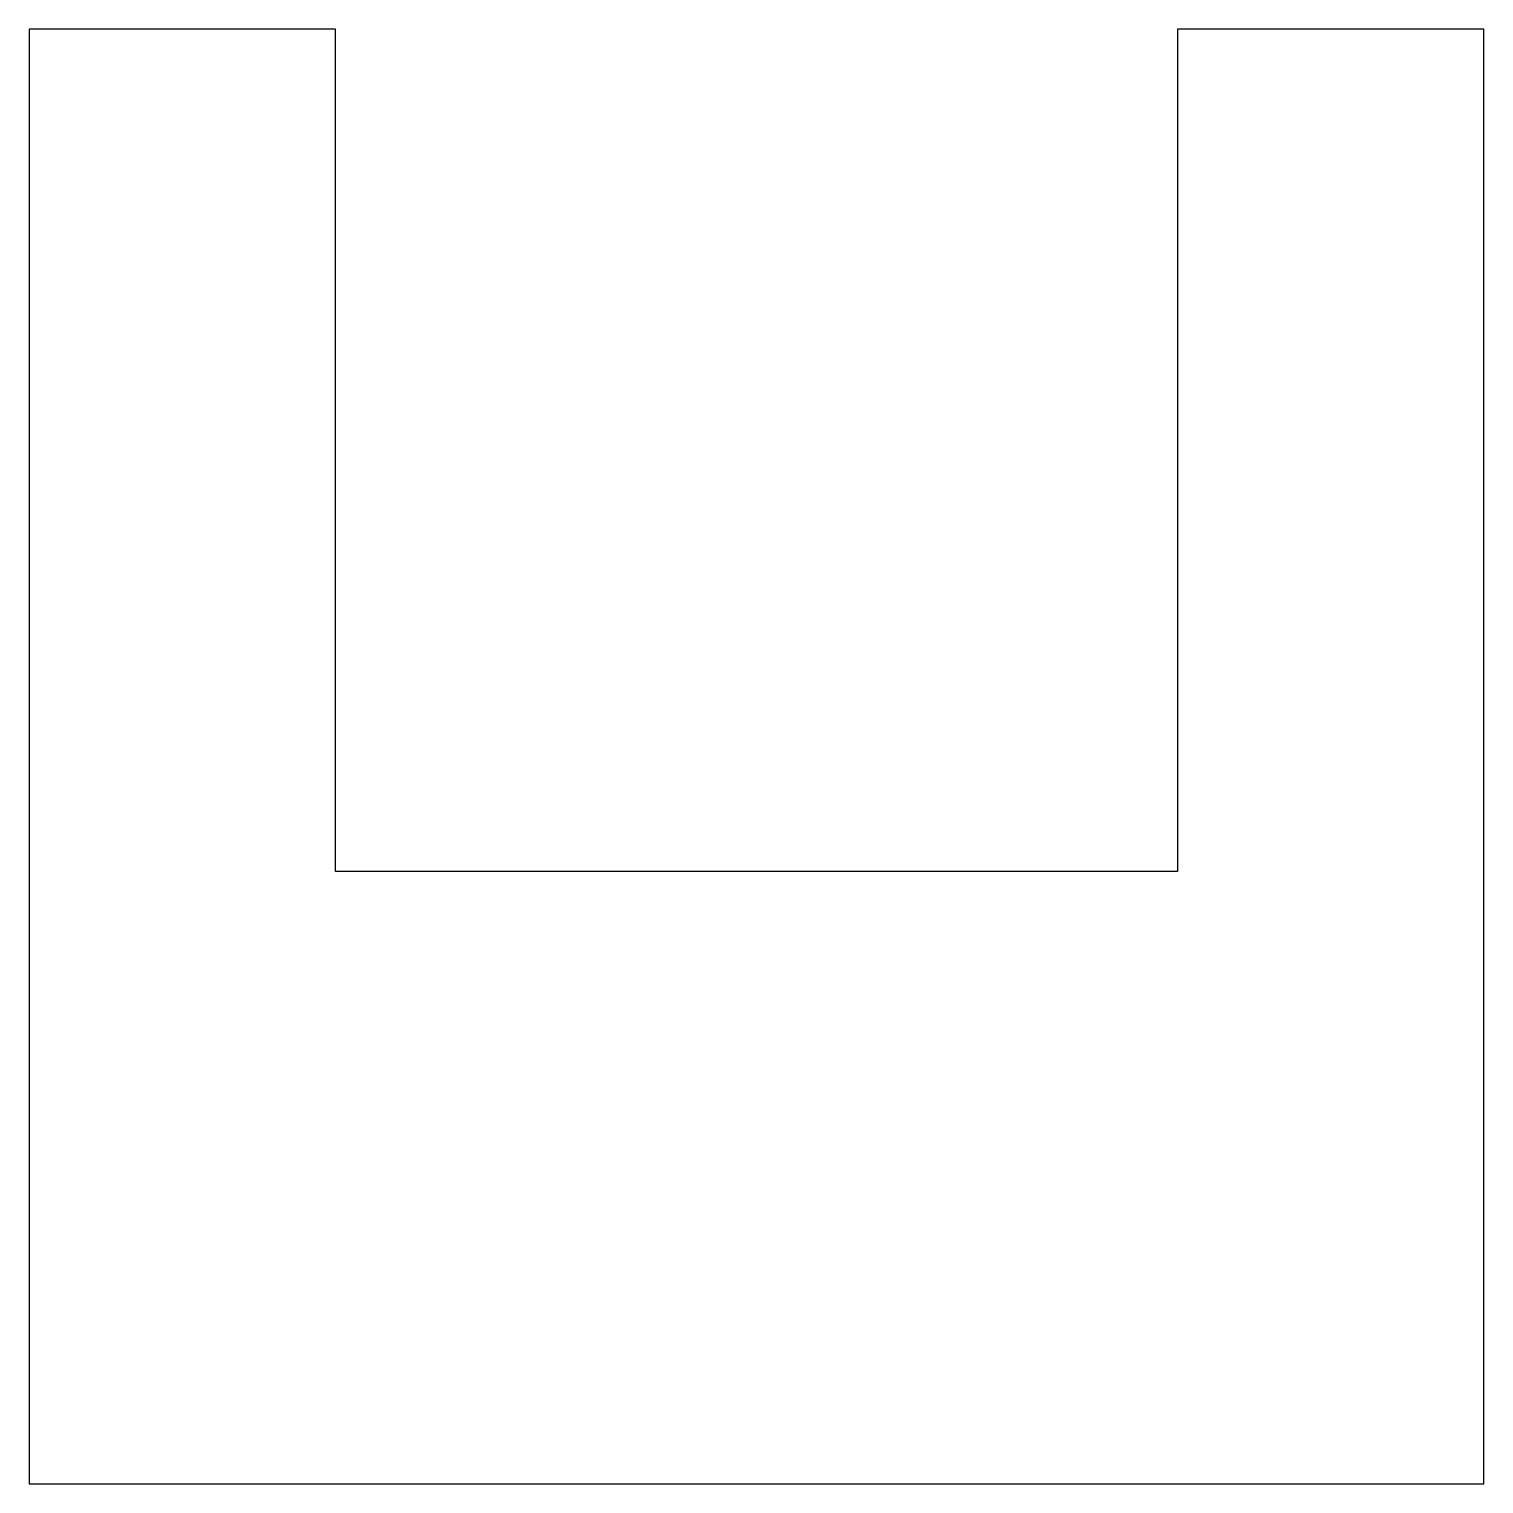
# Model space of a CAD drawing. Extents: x 0 to 19, y 0 to 19.
import ezdxf

# ---------------------------------------------------------------- set-up
doc = ezdxf.new("R2010")
doc.units = 0
doc.layers.add('Layer_1', color=7, linetype='CONTINUOUS')

msp = doc.modelspace()

# ---------------------------------------------------------------- linework, layer by layer
at = {"layer": 'Layer_1', "color": 7}
for p, q in [((0.000108, 18.99987), (-0.000001, 0.000001)), ((4.000102, 18.99987), (0.000108, 18.99987)), ((3.999792, 7.999985), (4.000102, 18.99987)), ((15.000462, 18.99987), (14.999841, 7.999985)), ((19.000079, 18.99987), (15.000462, 18.99987)), ((18.999834, 0.000001), (19.000079, 18.99987)), ((14.999841, 7.999985), (3.999792, 7.999985)), ((-0.000001, 0.000001), (18.999834, 0.000001))]:
    msp.add_line(p, q, dxfattribs=at)

doc.saveas('drawing.dxf')
